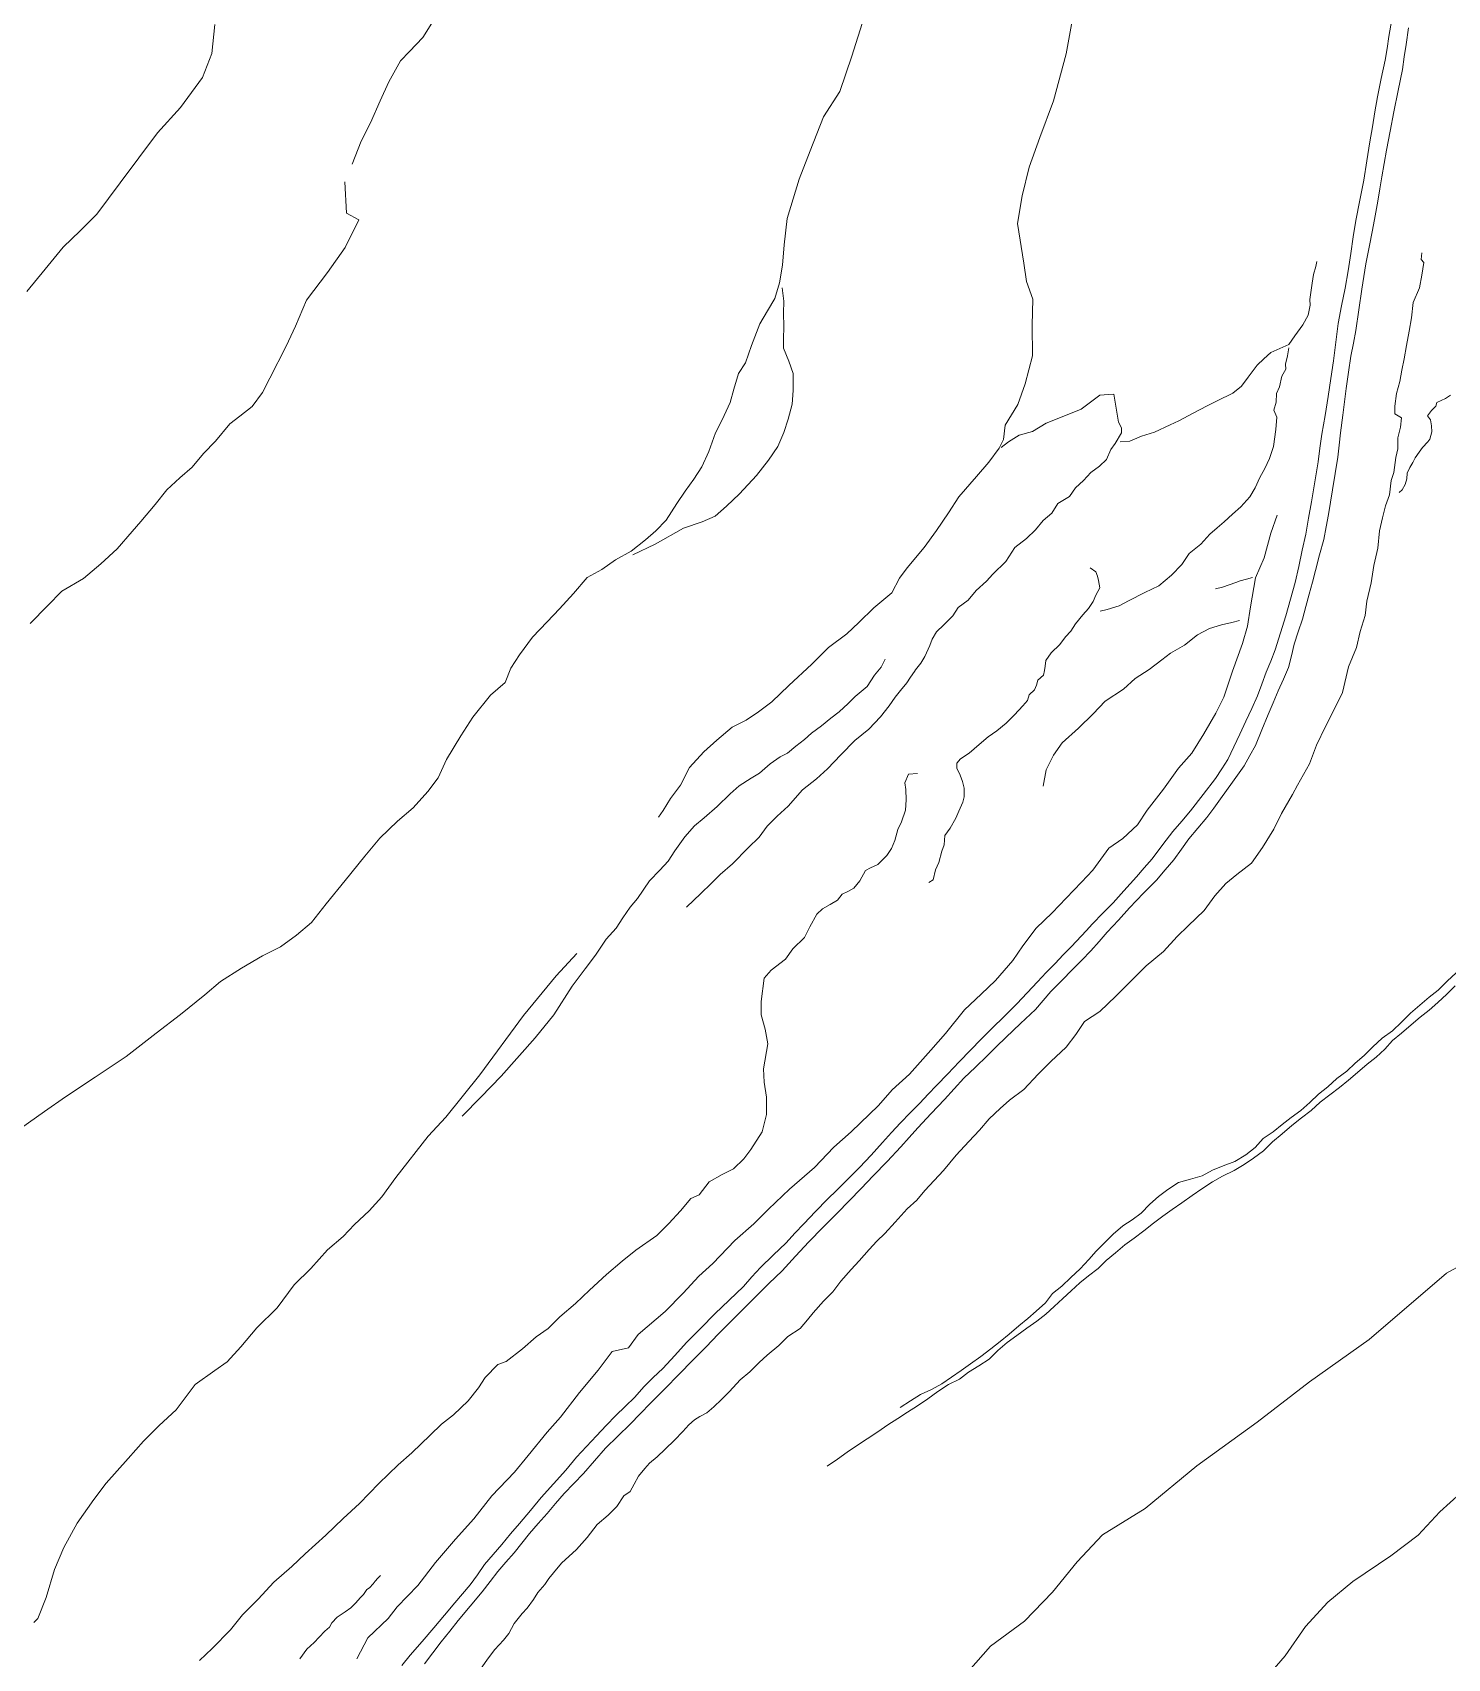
# Model space of a CAD drawing. Extents: x 683321 to 688873, y 7661944 to 7668387.
# Drawn here: x 685431.5 to 685683.2, y 7667443.6 to 7667732.7 of the extents above; entities that cross this region are included whole.
import ezdxf

# ---------------------------------------------------------------- set-up
doc = ezdxf.new("R2010")
doc.units = 0
doc.header["$MEASUREMENT"] = 0
doc.layers.add('01 CRESTA_Line', color=3, linetype='Continuous', lineweight=20)

msp = doc.modelspace()

# ---------------------------------------------------------------- linework, layer by layer
at = {"layer": '01 CRESTA_Line'}
for points in [[(685616.84, 7667736.77, 4299.97), (685615.4, 7667728.92, 4300.11), (685613.15, 7667720.57, 4299.65), (685610.69, 7667714.07, 4299.4), (685608.82, 7667708.76, 4298.98), (685607.55, 7667703.7, 4299.28), (685606.75, 7667698.74, 4298.42), (685607.87, 7667691.72, 4298.82), (685608.36, 7667688.46, 4299.02), (685609.44, 7667685.31, 4297.96), (685609.35, 7667680.69, 4297.65), (685609.43, 7667675.21, 4297.64), (685608.08, 7667670.25, 4297.37), (685606.8, 7667666.58, 4297.27), (685604.57, 7667662.89, 4298.15), (685604.24, 7667660.38, 4298.04), (685603.48, 7667658.8, 4297.5), (685601.61, 7667656.31, 4297.38), (685599.44, 7667653.75, 4297.26), (685596.33, 7667650.17, 4297.05), (685594.44, 7667647.29, 4296.65), (685592.35, 7667644.14, 4296.67), (685590.15, 7667641.17, 4296.98), (685587.14, 7667637.5, 4297.17), (685585.75, 7667635.71, 4296.53), (685584.39, 7667633.1, 4296.36), (685581.19, 7667630.42, 4296.7), (685578.52, 7667627.83, 4296.63), (685576.4, 7667625.79, 4296.48), (685573.12, 7667623.34, 4296.37), (685570.18, 7667620.37, 4296.22), (685566.07, 7667616.6, 4296.13), (685563.05, 7667613.71, 4296.09), (685560.68, 7667611.9, 4295.88), (685558.47, 7667610.41, 4295.88), (685555.95, 7667609.17, 4295.73), (685553.25, 7667606.89, 4295.93), (685550.95, 7667604.79, 4295.58), (685548.38, 7667602.01, 4295.23), (685546.76, 7667598.9, 4294.67), (685544.99, 7667596.51, 4294.33), (685543.73, 7667594.4, 4294.12), (685542.9, 7667593.18, 4293.99)], [(685579.47, 7667735.48, 4316), (685577.26, 7667728.53, 4316.33), (685575.15, 7667722.25, 4316.07), (685572.21, 7667717.74, 4316.1), (685569.86, 7667711.68, 4316.53), (685567.9, 7667706.65, 4316.77), (685565.78, 7667699.65, 4316.78), (685565.24, 7667694.98, 4316.98), (685564.92, 7667691.35, 4316.97), (685564.41, 7667688.23, 4317.05), (685563.58, 7667685.4, 4317.46), (685562.26, 7667683.21, 4317.48), (685560.9, 7667680.92, 4317.7), (685559.41, 7667677.08, 4317.78), (685558.38, 7667673.96, 4317.83), (685557.09, 7667672.1, 4317.88), (685556.28, 7667669.28, 4318), (685555.61, 7667666.93, 4317.82), (685554.21, 7667663.86, 4317.7), (685553.01, 7667661.52, 4317.58), (685551.8, 7667658.21, 4317.72), (685550.6, 7667655.47, 4317.72), (685549.16, 7667653.29, 4317.43), (685547.64, 7667651.19, 4317.39), (685546.13, 7667648.97, 4317.4), (685544.22, 7667646.02, 4317.17), (685542.39, 7667644.13, 4317.28), (685540.55, 7667642.48, 4317.28), (685537.99, 7667640.5, 4317.2), (685535.21, 7667638.93, 4316.74), (685532.78, 7667637.25, 4316.8), (685530.19, 7667635.79, 4316.62), (685527.73, 7667632.99, 4316.45), (685525.28, 7667630.21, 4316.29), (685523.09, 7667627.94, 4316.4), (685520.47, 7667625.17, 4316.52), (685518.14, 7667622.04, 4316.51), (685516.62, 7667619.67, 4316.52), (685515.58, 7667617.15, 4316.25), (685512.99, 7667614.91, 4316.39), (685509.87, 7667610.96, 4316.5), (685507.7, 7667607.64, 4316.48), (685505.14, 7667603.43, 4316.37), (685503.65, 7667600.18, 4316.18), (685501.82, 7667597.74, 4315.8), (685499.24, 7667594.83, 4315.45), (685496.45, 7667592.46, 4315.55), (685493.32, 7667589.45, 4315.62), (685490.66, 7667586.26, 4315.35), (685487.14, 7667581.95, 4315.34), (685483.78, 7667577.78, 4315.41), (685481.12, 7667574.45, 4315.16), (685478.47, 7667572.18, 4315.12), (685475.65, 7667570.1, 4315.35), (685472.4, 7667568.53, 4315.54), (685468.71, 7667566.36, 4315.58), (685464.97, 7667563.94, 4315.96), (685462.18, 7667561.6, 4316.07), (685457.85, 7667558.09, 4316.59), (685453.5, 7667554.76, 4316.79), (685448.17, 7667550.6, 4316.29), (685442.67, 7667546.94, 4316.99), (685437.39, 7667543.46, 4317.42), (685433.64, 7667540.82, 4317.49), (685427.93, 7667536.82, 4317.59)], [(685463.92, 7667734.17, 4372.66), (685463.39, 7667728.97, 4372.59), (685461.78, 7667724.75, 4372.65), (685457.83, 7667719.4, 4372.76), (685453.72, 7667714.9, 4372.94), (685450.4, 7667710.46, 4372.95), (685447.08, 7667706.01, 4372.97), (685442.98, 7667700.42, 4372.93), (685439.99, 7667697.49, 4373.05), (685436.99, 7667694.56, 4373.17), (685433.76, 7667690.62, 4373.16), (685430.52, 7667686.69, 4373.15)], [(685488.35, 7667709.33, 4352.18), (685489.98, 7667713.39, 4352.23), (685491.62, 7667716.66, 4352.24), (685493.37, 7667720.61, 4352.23), (685494.93, 7667723.94, 4352.25), (685496.95, 7667727.67, 4352.28), (685498.55, 7667729.36, 4352.89), (685500.97, 7667731.83, 4351.74), (685502.53, 7667734.42, 4351.83)], [(685673.33, 7667735.02, 4262.59), (685672.82, 7667732.01, 4262.52), (685672.49, 7667729.91, 4262.43), (685672.16, 7667727.81, 4262.33), (685671.46, 7667724.54, 4262.26), (685670.77, 7667721.27, 4262.19), (685670.32, 7667718.62, 4262.13), (685669.87, 7667715.96, 4262.07), (685669.42, 7667713.31, 4262.01), (685668.87, 7667709.89, 4261.87), (685668.32, 7667706.47, 4261.74), (685667.61, 7667702.89, 4261.78), (685666.9, 7667699.3, 4261.83), (685666.47, 7667696.37, 4261.89), (685666.05, 7667693.45, 4261.95), (685665.54, 7667690.36, 4261.85), (685665.04, 7667687.27, 4261.76), (685664.4, 7667684.14, 4261.76), (685663.76, 7667681, 4261.77), (685663.35, 7667677.67, 4261.74), (685662.93, 7667674.33, 4261.72), (685662.48, 7667671.17, 4261.62), (685662.03, 7667668.01, 4261.53), (685661.45, 7667664.64, 4261.53), (685660.87, 7667661.27, 4261.54), (685660.54, 7667658.82, 4261.49), (685660.22, 7667656.37, 4261.45), (685659.88, 7667654.24, 4261.37), (685659.54, 7667652.11, 4261.29), (685659.03, 7667649.25, 4261.26), (685658.53, 7667646.38, 4261.23), (685658.02, 7667643.52, 4261.2), (685657.4, 7667640.64, 4261.14), (685656.78, 7667637.77, 4261.07), (685656.15, 7667634.89, 4261), (685655.32, 7667631.95, 4260.94), (685654.48, 7667629.02, 4260.87), (685653.52, 7667625.98, 4260.79), (685652.56, 7667622.93, 4260.72), (685651.78, 7667620.94, 4260.62), (685651, 7667618.95, 4260.52), (685650.23, 7667616.84, 4260.56), (685649.46, 7667614.74, 4260.6), (685648.4, 7667612.5, 4260.57), (685647.35, 7667610.26, 4260.55), (685646.3, 7667607.96, 4260.51), (685645.24, 7667605.67, 4260.47), (685644.14, 7667603.47, 4260.35), (685643.06, 7667601.76, 4260.38), (685641.97, 7667600.06, 4260.4), (685639.77, 7667597.21, 4260.31), (685637.53, 7667594.29, 4260.3), (685635.96, 7667592.45, 4260.27), (685634.39, 7667590.61, 4260.24), (685632.6, 7667588.35, 4260.14), (685630.68, 7667585.8, 4260.13), (685629.28, 7667584.19, 4260.08), (685627.88, 7667582.58, 4260.03), (685625.63, 7667580.11, 4260.04), (685623.74, 7667577.97, 4259.89), (685621.91, 7667576.1, 4259.81), (685620.08, 7667574.23, 4259.74), (685618.94, 7667572.99, 4259.53), (685616.37, 7667570.19, 4259.36), (685614.89, 7667568.69, 4259.38), (685613.41, 7667567.19, 4259.4), (685611.86, 7667565.55, 4259.36), (685610.3, 7667563.91, 4259.32), (685608.46, 7667561.96, 4259.28), (685606.61, 7667560.01, 4259.24), (685604.4, 7667557.82, 4259.2), (685602.19, 7667555.63, 4259.16), (685600.29, 7667553.69, 4259.06), (685598.38, 7667551.74, 4258.97), (685596.36, 7667549.65, 4258.9), (685594.34, 7667547.56, 4258.84), (685592.31, 7667545.47, 4258.78), (685590.84, 7667543.91, 4258.67), (685589.36, 7667542.35, 4258.56), (685587.65, 7667540.58, 4258.58), (685585.94, 7667538.82, 4258.61), (685584.33, 7667537.08, 4258.52), (685582.73, 7667535.34, 4258.43), (685580.68, 7667533.1, 4258.35), (685578.62, 7667530.87, 4258.27), (685576.21, 7667528.44, 4258.19), (685574.57, 7667526.84, 4258.18), (685572.93, 7667525.25, 4258.16), (685570.82, 7667523.05, 4258.09), (685568.71, 7667520.85, 4258.02), (685567.14, 7667519.18, 4258.01), (685565.57, 7667517.51, 4257.99), (685563.29, 7667515.31, 4257.92), (685561.01, 7667513.11, 4257.85), (685559.49, 7667511.43, 4257.79), (685557.97, 7667509.74, 4257.73), (685555.44, 7667507.31, 4257.61), (685552.91, 7667504.87, 4257.49), (685550.38, 7667502.31, 4257.43), (685547.85, 7667499.75, 4257.38), (685545.75, 7667497.46, 4257.33), (685543.65, 7667495.16, 4257.28), (685541.94, 7667493.51, 4257.21), (685540.24, 7667491.86, 4257.14), (685538.64, 7667490.02, 4256.97), (685536.97, 7667488.4, 4257), (685535.31, 7667486.78, 4257.04), (685533.57, 7667484.97, 4257.01), (685531.83, 7667483.17, 4256.99), (685530.04, 7667481.28, 4256.94), (685528.26, 7667479.39, 4256.9), (685526.41, 7667477.06, 4256.83), (685524.22, 7667474.63, 4256.77), (685522.03, 7667472.19, 4256.71), (685520.08, 7667469.88, 4256.67), (685518.13, 7667467.56, 4256.63), (685516.57, 7667465.71, 4256.54), (685515, 7667463.86, 4256.44), (685513.47, 7667462.06, 4256.4), (685511.94, 7667460.25, 4256.37), (685510.65, 7667458.46, 4256.32), (685509.37, 7667456.67, 4256.27), (685508.02, 7667455.07, 4256.2), (685506.67, 7667453.48, 4256.13), (685504.79, 7667451.24, 4256.11), (685502.91, 7667449.01, 4256.09), (685500.81, 7667446.57, 4256.05), (685498.72, 7667444.13, 4256.02), (685497.24, 7667442.34, 4255.93)], [(685501.26, 7667442.59, 4255.93), (685502.75, 7667444.55, 4255.99), (685504.23, 7667446.51, 4256.05), (685505.75, 7667448.4, 4256.1), (685507.26, 7667450.29, 4256.15), (685509.39, 7667452.85, 4256.25), (685511.52, 7667455.41, 4256.35), (685512.9, 7667457.23, 4256.38), (685514.27, 7667459.04, 4256.41), (685515.74, 7667460.71, 4256.4), (685517.22, 7667462.38, 4256.39), (685518.56, 7667464.09, 4256.44), (685519.9, 7667465.81, 4256.48), (685521.48, 7667467.58, 4256.55), (685523.06, 7667469.36, 4256.63), (685524.57, 7667471.12, 4256.64), (685526.08, 7667472.88, 4256.66), (685527.8, 7667474.67, 4256.71), (685529.52, 7667476.47, 4256.76), (685531.48, 7667478.7, 4256.84), (685533.43, 7667480.94, 4256.93), (685535.64, 7667483.08, 4256.93), (685537.84, 7667485.23, 4256.93), (685539.64, 7667487.09, 4256.98), (685541.44, 7667488.96, 4257.02), (685543.98, 7667491.53, 4257.16), (685546.53, 7667494.11, 4257.29), (685548.93, 7667496.56, 4257.33), (685551.33, 7667499.01, 4257.38), (685553.5, 7667501.23, 4257.43), (685555.68, 7667503.44, 4257.47), (685557.94, 7667505.69, 4257.5), (685560.2, 7667507.94, 4257.52), (685562.53, 7667510.23, 4257.67), (685564.86, 7667512.53, 4257.82), (685567.23, 7667515.09, 4257.88), (685569.6, 7667517.66, 4257.95), (685572.12, 7667520.21, 4258.02), (685574.63, 7667522.77, 4258.09), (685576.78, 7667524.97, 4258.15), (685578.93, 7667527.17, 4258.22), (685581.08, 7667529.37, 4258.28), (685583.54, 7667531.96, 4258.37), (685586, 7667534.54, 4258.46), (685587.49, 7667536.23, 4258.51), (685588.98, 7667537.92, 4258.57), (685591.37, 7667540.46, 4258.6), (685593.76, 7667542.99, 4258.64), (685595.48, 7667544.86, 4258.59), (685597.21, 7667546.74, 4258.55), (685599.29, 7667548.75, 4258.68), (685601.36, 7667550.76, 4258.81), (685603.02, 7667552.38, 4258.88), (685604.68, 7667554.01, 4258.95), (685607.3, 7667556.5, 4259.03), (685609.92, 7667558.98, 4259.11), (685611.3, 7667560.57, 4259.14), (685612.68, 7667562.16, 4259.17), (685614.6, 7667564.12, 4259.26), (685616.52, 7667566.07, 4259.35), (685618.16, 7667567.75, 4259.38), (685619.8, 7667569.43, 4259.42), (685621.25, 7667571.07, 4259.51), (685622.7, 7667572.71, 4259.6), (685624.69, 7667574.89, 4259.71), (685626.68, 7667577.06, 4259.82), (685629.15, 7667579.67, 4259.87), (685631.44, 7667582.01, 4259.91), (685633, 7667583.8, 4259.96), (685634.56, 7667585.59, 4260.02), (685635.9, 7667587.47, 4260.08), (685637.24, 7667589.35, 4260.14), (685638.83, 7667591.23, 4260.18), (685640.41, 7667593.12, 4260.22), (685641.64, 7667594.8, 4260.21), (685642.87, 7667596.47, 4260.19), (685644.98, 7667599.4, 4260.35), (685647.08, 7667602.33, 4260.5), (685648.08, 7667604.14, 4260.49), (685649.07, 7667605.95, 4260.47), (685650.21, 7667608.69, 4260.48), (685651.35, 7667611.44, 4260.48), (685652.22, 7667613.53, 4260.52), (685653.09, 7667615.63, 4260.56), (685654.03, 7667617.73, 4260.61), (685654.97, 7667619.83, 4260.66), (685655.46, 7667621.88, 4260.74), (685655.94, 7667623.94, 4260.83), (685656.69, 7667626.17, 4260.89), (685657.43, 7667628.4, 4260.96), (685658.04, 7667630.63, 4260.92), (685658.64, 7667632.86, 4260.88), (685659.19, 7667634.97, 4260.94), (685659.74, 7667637.07, 4261.01), (685660.48, 7667639.83, 4261.11), (685661.22, 7667642.59, 4261.21), (685661.64, 7667644.81, 4261.22), (685662.07, 7667647.04, 4261.23), (685662.43, 7667649.21, 4261.25), (685662.79, 7667651.37, 4261.27), (685663.24, 7667654.29, 4261.34), (685663.7, 7667657.2, 4261.42), (685663.95, 7667659.36, 4261.49), (685664.2, 7667661.53, 4261.57), (685664.63, 7667664.7, 4261.59), (685664.92, 7667667.06, 4261.59), (685665.21, 7667669.41, 4261.6), (685665.63, 7667672.31, 4261.65), (685666.05, 7667675.2, 4261.7), (685666.49, 7667677.46, 4261.71), (685666.93, 7667679.72, 4261.72), (685667.47, 7667683.39, 4261.73), (685668.01, 7667687.06, 4261.74), (685668.35, 7667689.33, 4261.77), (685668.7, 7667691.59, 4261.8), (685669.28, 7667694.58, 4261.8), (685669.87, 7667697.57, 4261.81), (685670.34, 7667700.15, 4261.77), (685670.81, 7667702.74, 4261.73), (685671.18, 7667704.91, 4261.78), (685671.55, 7667707.07, 4261.83), (685671.98, 7667709.45, 4261.93), (685672.41, 7667711.82, 4262.02), (685673.05, 7667715.21, 4262.09), (685673.7, 7667718.6, 4262.17), (685674.45, 7667722.39, 4262.28), (685675.2, 7667726.18, 4262.4), (685675.54, 7667728.38, 4262.44), (685675.88, 7667730.58, 4262.49), (685676.3, 7667733.55, 4262.55)], [(685431.09, 7667627.64, 4350.09), (685434.17, 7667630.79, 4350.26), (685436.75, 7667633.4, 4350.36), (685440.58, 7667635.61, 4350.52), (685443.67, 7667638.26, 4350.62), (685446.59, 7667640.88, 4350.89), (685449.27, 7667643.96, 4351.22), (685450.77, 7667645.78, 4351.48), (685453.35, 7667648.77, 4351.45), (685455.42, 7667651.4, 4351.55), (685457.73, 7667653.55, 4351.7), (685459.9, 7667655.42, 4351.55), (685461.93, 7667657.86, 4351.86), (685464.04, 7667660.03, 4351.93), (685466.63, 7667663.16, 4351.81), (685468.37, 7667664.5, 4351.93), (685470.61, 7667666.2, 4352.12), (685472.41, 7667668.69, 4352.39), (685473.75, 7667671.23, 4352.82), (685476.65, 7667676.94, 4352.32), (685478.3, 7667680.52, 4352.7), (685480.26, 7667685.11, 4352.86), (685484, 7667690.08, 4352.25), (685487.13, 7667694.47, 4351.75), (685489.59, 7667699.42, 4351.73), (685487.38, 7667700.6, 4352.3), (685487.07, 7667706.16, 4352.23)], [(685511.3, 7667441.87, 4257.13), (685512.63, 7667443.67, 4257.31), (685513.74, 7667445.14, 4257.07), (685515.3, 7667446.8, 4257), (685516.27, 7667448, 4257.18), (685517.21, 7667449.79, 4257.22), (685518.65, 7667451.58, 4257.2), (685519.52, 7667452.54, 4257.05), (685520.61, 7667454.06, 4257.03), (685521.43, 7667455.32, 4257.16), (685522.67, 7667456.73, 4257.23), (685523.34, 7667457.76, 4257.29), (685524.22, 7667458.79, 4257.28), (685525.59, 7667460.5, 4257.45), (685528.29, 7667462.92, 4257.14), (685530.19, 7667465.05, 4257.04), (685531.94, 7667467.37, 4257.38), (685533.94, 7667469.03, 4257.16), (685535.45, 7667470.59, 4256.99), (685536.73, 7667472.46, 4256.96), (685537.83, 7667473.23, 4257.14), (685538.54, 7667474.56, 4257.23), (685539.33, 7667475.96, 4257.39), (685540.47, 7667477.34, 4257.58), (685541.28, 7667478.27, 4257.72), (685542.64, 7667479.45, 4257.91), (685544.06, 7667480.8, 4257.9), (685545.74, 7667482.36, 4257.81), (685547.2, 7667483.91, 4258.04), (685548.25, 7667485.13, 4258.19), (685549.3, 7667486, 4258.3), (685550.21, 7667486.61, 4258.07), (685551.48, 7667487.25, 4257.8), (685552.72, 7667488.29, 4257.93), (685554.06, 7667489.64, 4258), (685555.51, 7667491.04, 4258.15), (685557.4, 7667493.12, 4258.33), (685559.1, 7667494.55, 4258.49), (685560.78, 7667496.19, 4258.67), (685562.19, 7667497.48, 4258.55), (685564.31, 7667499.25, 4258.83), (685565.87, 7667500.83, 4258.82), (685568.08, 7667502.25, 4258.55), (685569.38, 7667503.78, 4258.67), (685570.38, 7667505.01, 4258.79), (685572.2, 7667507.11, 4258.96), (685573.89, 7667508.79, 4259.08), (685575.33, 7667510.68, 4259.32), (685577.12, 7667512.73, 4259.37), (685578.56, 7667514.26, 4259.44), (685580.35, 7667516.31, 4259.61), (685581.74, 7667517.76, 4259.75), (685583.14, 7667519.17, 4259.93), (685584.99, 7667521.18, 4260.04), (685587.12, 7667523.53, 4260.09), (685588.81, 7667525.06, 4260.28), (685590.27, 7667526.79, 4260.39), (685593.58, 7667530.36, 4260.53), (685595.82, 7667533.06, 4260.33), (685598.11, 7667535.49, 4260.52), (685600, 7667537.53, 4260.65), (685601.71, 7667539.54, 4261.05), (685603.67, 7667541.36, 4261.09), (685605.31, 7667542.86, 4261.2), (685607.86, 7667544.78, 4261.5), (685610.41, 7667547.49, 4261.3), (685612.66, 7667549.71, 4261.5), (685615.41, 7667552.28, 4261.11), (685617.09, 7667554.53, 4261.28), (685618.68, 7667556.85, 4261.41), (685621.4, 7667558.62, 4261.35), (685624.23, 7667561.34, 4261.24), (685627.01, 7667564.15, 4261.19), (685629.6, 7667566.75, 4261.28), (685632.71, 7667569.32, 4261.33), (685635.15, 7667571.95, 4261.54), (685637.11, 7667573.85, 4261.95), (685639.94, 7667576.59, 4261.88), (685641.82, 7667579.22, 4262.11), (685643.8, 7667581.37, 4262.21), (685645.75, 7667582.98, 4262.22), (685648.34, 7667584.99, 4262.02), (685650.34, 7667587.82, 4262.31), (685652.36, 7667591.06, 4262.14), (685653.68, 7667593.85, 4262.46), (685655.66, 7667597.21, 4261.85), (685656.56, 7667598.88, 4262.15), (685658.68, 7667602.65, 4261.73), (685659.93, 7667605.97, 4261.73), (685661.51, 7667609.33, 4261.77), (685662.78, 7667611.74, 4261.85), (685664.57, 7667615.37, 4261.74), (685665.63, 7667619.94, 4262.3), (685667.05, 7667623.34, 4261.81), (685667.72, 7667626.22, 4262.11), (685668.58, 7667629.04, 4262.08), (685668.89, 7667631.57, 4261.92), (685669.66, 7667634.86, 4262.01), (685670.14, 7667637.94, 4261.99), (685670.81, 7667641.03, 4261.95), (685671.14, 7667644.1, 4262.34), (685671.69, 7667646.42, 4262.12), (685672.22, 7667648.56, 4262.22), (685672.91, 7667650.51, 4261.98), (685673.24, 7667653.04, 4261.85), (685673.69, 7667654.48, 4261.76), (685674.02, 7667657.14, 4261.52), (685674.39, 7667658.69, 4261.49), (685674.42, 7667660.65, 4261.45), (685674.86, 7667662.56, 4261.37), (685675.06, 7667664.2, 4261.8), (685673.88, 7667664.92, 4262.12), (685673.85, 7667666.27, 4262.22), (685674.18, 7667668.53, 4262.06), (685674.75, 7667670.66, 4261.99), (685675.12, 7667672.68, 4262.17), (685675.51, 7667674.72, 4262.11), (685675.93, 7667677.07, 4261.93), (685676.41, 7667679.62, 4261.95), (685676.81, 7667681.96, 4261.92), (685677.11, 7667684.74, 4262.08), (685678.24, 7667687.35, 4261.97), (685678.67, 7667689.59, 4262.08), (685679.04, 7667691.82, 4262.05), (685678.54, 7667692.36, 4262.19), (685678.65, 7667693.53, 4262.05)], [(685625.02, 7667659.96, 4285.98), (685626.7, 7667660.05, 4284.63), (685628.79, 7667660.94, 4282.96), (685631.13, 7667661.63, 4281.64), (685633.92, 7667662.98, 4279.39), (685635.41, 7667663.67, 4278.67), (685638, 7667665.06, 4276.63), (685640.49, 7667666.32, 4274.72), (685642.28, 7667667.23, 4273.73), (685645.02, 7667668.59, 4271.84), (685646.57, 7667669.85, 4270.84), (685647.78, 7667671.42, 4269.9), (685649.38, 7667673.55, 4268.87), (685650.58, 7667674.71, 4268.25), (685651.78, 7667675.82, 4267.5), (685653.43, 7667676.56, 4266.9), (685655.02, 7667677.27, 4266.24), (685656.06, 7667678.76, 4264.88), (685657.51, 7667680.77, 4263.56), (685658.44, 7667682.47, 4262.7), (685658.78, 7667684.25, 4263.16), (685658.72, 7667685.25, 4263.71), (685658.9, 7667686.51, 4264.14), (685659.13, 7667688.18, 4263.8), (685659.37, 7667689.68, 4263.17), (685659.83, 7667691.12, 4262.27), (685660, 7667691.99, 4262.03)], [(685538.3, 7667639.85, 4316.95), (685542.29, 7667641.75, 4316.94), (685547.31, 7667644.6, 4316.61), (685550.67, 7667645.7, 4316.19), (685552.96, 7667646.73, 4315.84), (685555, 7667648.51, 4315.93), (685557.29, 7667650.69, 4316.04), (685560.33, 7667653.92, 4316.12), (685562.47, 7667656.7, 4315.9), (685564.1, 7667659.08, 4315.69), (685565.19, 7667661.6, 4315.94), (685565.97, 7667663.98, 4315.65), (685566.63, 7667666.63, 4315.97), (685566.86, 7667669.04, 4315.95), (685566.86, 7667672.1, 4316.26), (685566.05, 7667674.31, 4316.34), (685565.14, 7667676.59, 4316.73), (685565.14, 7667678.18, 4316.65), (685565.17, 7667680.43, 4316.7), (685565.13, 7667682.83, 4316.67), (685565.17, 7667684.98, 4316.92), (685564.85, 7667687.31, 4317.07)], [(685621.46, 7667629.81, 4275.49), (685622.69, 7667630.13, 4275.09), (685624.8, 7667630.79, 4274.23), (685626.51, 7667631.64, 4273.87), (685629.41, 7667633.12, 4273.17), (685631.86, 7667634.33, 4272.5), (685634.14, 7667636.25, 4271.83), (685635.96, 7667638.1, 4271.39), (685637.25, 7667640.08, 4271.11), (685639.36, 7667641.76, 4270.52), (685640.93, 7667643.5, 4270.1), (685642.24, 7667644.65, 4269.81), (685643.52, 7667645.69, 4269.52), (685644.96, 7667647.09, 4269.24), (685646.47, 7667648.38, 4268.94), (685648.07, 7667650.13, 4268.69), (685649.04, 7667651.74, 4268.19), (685649.85, 7667653.62, 4267.78), (685650.72, 7667655.19, 4267.58), (685651.56, 7667656.98, 4267.34), (685652.29, 7667659.13, 4267.09), (685652.7, 7667662.1, 4267.03), (685652.85, 7667664.31, 4267.08), (685652.36, 7667665.58, 4267.81), (685652.78, 7667666.97, 4267.62), (685652.83, 7667668.54, 4267.2), (685653.32, 7667669.74, 4266.64), (685653.78, 7667671.64, 4266.22), (685654.49, 7667672.87, 4266.04), (685654.44, 7667673.75, 4266.18), (685654.74, 7667675.25, 4265.99), (685655, 7667676.67, 4266.19)], [(685603.83, 7667658.92, 4297.51), (685605.15, 7667659.92, 4297.21), (685607.03, 7667661.14, 4296.11), (685609.38, 7667661.77, 4294.55), (685611.86, 7667663.23, 4293.39), (685614.71, 7667664.41, 4291.54), (685618.04, 7667665.76, 4289.19), (685621.41, 7667668.23, 4288.03), (685622.92, 7667668.36, 4287.46), (685623.88, 7667668.4, 4287.3), (685624.39, 7667665.21, 4287.42), (685624.72, 7667663.44, 4286.65), (685625.26, 7667662.4, 4286.24), (685625.23, 7667661.51, 4286.21), (685624.11, 7667659.64, 4286.44), (685623.37, 7667658.6, 4286.37), (685622.59, 7667656.82, 4286.05), (685621.33, 7667655.6, 4286.02), (685619.78, 7667654.46, 4286.3), (685618.47, 7667653.03, 4286.1), (685617.03, 7667651.73, 4286.17), (685615.97, 7667650.22, 4286.18), (685613.91, 7667648.95, 4286.37), (685612.84, 7667647.26, 4286.44), (685611.28, 7667645.94, 4286.49), (685609.93, 7667644.28, 4286.66), (685608.33, 7667642.76, 4286.5), (685606.27, 7667641.16, 4286.5), (685604.68, 7667638.65, 4286.33), (685602.34, 7667636.38, 4286.31), (685601.22, 7667635.14, 4286.34), (685599.39, 7667633.49, 4286.34), (685597.99, 7667631.78, 4286.26), (685596.19, 7667630.49, 4286.31), (685595.22, 7667628.98, 4286.21), (685593.61, 7667627.37, 4286.16), (685592.32, 7667626.14, 4286.07), (685591.58, 7667624.84, 4286.05), (685591.15, 7667623.7, 4286), (685590.24, 7667621.73, 4286.1), (685589.57, 7667620.56, 4286.24), (685588.6, 7667619.4, 4286.26), (685588.4, 7667619.09, 4286.17), (685587.68, 7667618.07, 4286.16), (685587.05, 7667617.06, 4286.15), (685585.94, 7667615.71, 4286.16), (685584.95, 7667614.51, 4286.16), (685583.93, 7667612.96, 4285.92), (685582.38, 7667611.02, 4286.05), (685580.31, 7667608.81, 4286.02), (685577.79, 7667606.8, 4285.94), (685575.31, 7667604.27, 4285.87), (685572.93, 7667601.8, 4286.14), (685570.99, 7667600.01, 4286.22), (685568.49, 7667598.06, 4285.85), (685565.92, 7667595.17, 4286), (685563.96, 7667593.34, 4286), (685562.2, 7667591.58, 4285.81), (685560.81, 7667589.64, 4285.74), (685558.81, 7667587.72, 4285.8), (685556.03, 7667584.86, 4285.91), (685553.84, 7667583.01, 4285.83), (685552.26, 7667581.4, 4285.63), (685550.43, 7667579.6, 4285.73), (685547.83, 7667577.16, 4285.82)], [(685674.65, 7667650.95, 4261.26), (685675.14, 7667651.37, 4261.16), (685675.72, 7667652.32, 4260.85), (685676.01, 7667653.36, 4260.96), (685676.07, 7667654.38, 4261.13), (685676.51, 7667655.39, 4261.13), (685677.08, 7667656.26, 4260.96), (685677.47, 7667657.09, 4260.91), (685678.2, 7667658.12, 4260.62), (685678.78, 7667658.93, 4260.52), (685679.72, 7667659.94, 4260.08), (685680.09, 7667660.42, 4260.06), (685680.44, 7667661.7, 4260.41), (685680.38, 7667662.81, 4260.75), (685680.2, 7667663.83, 4260.88), (685679.7, 7667664.58, 4261.22), (685680.38, 7667665.48, 4260.82), (685681.16, 7667666.28, 4260.69), (685681.35, 7667666.95, 4261.15), (685682.88, 7667667.64, 4260.79), (685683.78, 7667668.22, 4260.78)], [(685489.21, 7667443.48, 4259.8), (685491.17, 7667447.22, 4260.34), (685494.81, 7667450.67, 4260.84), (685496.4, 7667452.77, 4261.31), (685500.09, 7667456.53, 4262.01), (685503.19, 7667460.63, 4261.97), (685506.75, 7667464.79, 4262), (685510.04, 7667468.42, 4262.03), (685513.23, 7667472.51, 4261.93), (685517.25, 7667476.72, 4261.86), (685519.69, 7667479.68, 4261.99), (685523.08, 7667483.84, 4261.9), (685525.43, 7667486.5, 4262.11), (685528.84, 7667490.88, 4262.25), (685532.16, 7667494.85, 4261.91), (685534.61, 7667498.16, 4262.35), (685537.55, 7667498.79, 4260.95), (685539.25, 7667501.17, 4261.61), (685544.07, 7667505.25, 4261.4), (685547.24, 7667508.52, 4261.4), (685550.06, 7667511.54, 4261.96), (685552.55, 7667513.83, 4262.4), (685556.46, 7667517.87, 4262.56), (685559.82, 7667520.86, 4262.24), (685562.42, 7667523.46, 4262.49), (685566.17, 7667527, 4262.26), (685570.61, 7667530.89, 4262.16), (685574.08, 7667534.49, 4262.05), (685577.14, 7667537.21, 4262.34), (685582.04, 7667541.89, 4261.98), (685584.46, 7667544.68, 4262.08), (685587.53, 7667547.48, 4262.11), (685591.35, 7667551.76, 4261.99), (685593.91, 7667554.71, 4262.3), (685597.33, 7667558.94, 4262.78), (685600.3, 7667561.68, 4262.89), (685602.8, 7667564.12, 4262.94), (685605.91, 7667567.72, 4263.32), (685607.66, 7667570.3, 4264.03), (685610.03, 7667573.43, 4264.63), (685612.88, 7667576.2, 4264.79), (685615.42, 7667578.79, 4264.95), (685618.14, 7667581.63, 4264.85), (685620.11, 7667583.76, 4265.28), (685622.99, 7667587.66, 4264.77), (685625.45, 7667589.42, 4264.74), (685628.08, 7667591.83, 4264.96), (685629.8, 7667594.45, 4265.07), (685632.74, 7667598.16, 4264.79), (685635.4, 7667601.91, 4264.4), (685637.76, 7667604.57, 4264.25), (685639.87, 7667608, 4264.08), (685642.03, 7667611.69, 4263.88), (685643.47, 7667614.54, 4264.02), (685644.96, 7667619.16, 4263.63), (685646.75, 7667624.06, 4263.19), (685647.64, 7667627.17, 4262.99), (685648.18, 7667630.62, 4262.63), (685649.09, 7667635.76, 4262.74), (685650.63, 7667639.3, 4262.54), (685651.8, 7667643.7, 4262.62), (685652.93, 7667646.89, 4262.83)], [(685590.99, 7667581.56, 4272.06), (685591.71, 7667582.07, 4271.96), (685592.18, 7667583.82, 4272.42), (685592.74, 7667585.12, 4272.74), (685593.28, 7667587.15, 4273.61), (685593.69, 7667588.27, 4273.74), (685593.82, 7667589.91, 4274.12), (685594.77, 7667591.2, 4274.36), (685595.76, 7667592.98, 4274.8), (685596.33, 7667594.26, 4275), (685597.03, 7667595.86, 4275.22), (685597.23, 7667596.82, 4275.46), (685597.27, 7667598.36, 4275.73), (685596.97, 7667599.5, 4276.3), (685596.55, 7667600.64, 4276.79), (685595.95, 7667601.92, 4277.31), (685595.96, 7667602.79, 4277.51), (685596.6, 7667603.58, 4277.39), (685598.12, 7667604.58, 4277.38), (685599.92, 7667606.1, 4277.43), (685601.51, 7667607.48, 4277.43), (685603.05, 7667608.54, 4277.47), (685604.71, 7667609.92, 4277.42), (685606.19, 7667611.41, 4277.15), (685607.71, 7667612.96, 4276.97), (685608.54, 7667613.96, 4276.95), (685608.81, 7667614.96, 4277.13), (685609.78, 7667615.83, 4276.95), (685610.14, 7667616.69, 4277.09), (685610.37, 7667617.53, 4277.2), (685611.34, 7667618.41, 4276.87), (685611.55, 7667619.26, 4277.1), (685611.64, 7667620.05, 4277.35), (685611.77, 7667621.03, 4277.51), (685612.74, 7667622.39, 4277.17), (685614.26, 7667623.89, 4276.81), (685615.26, 7667625.24, 4276.75), (685616.23, 7667626.29, 4276.79), (685617.07, 7667627.56, 4276.74), (685618.37, 7667629.14, 4276.54), (685619.35, 7667630.31, 4276.55), (685620.2, 7667631.53, 4276.4), (685620.7, 7667632.66, 4276.37), (685621.37, 7667633.95, 4276.34), (685621.16, 7667635.26, 4276.48), (685620.96, 7667636.07, 4276.62), (685620.65, 7667636.81, 4276.84), (685619.64, 7667637.54, 4276.77)], [(685641.97, 7667633.8, 4264.67), (685643.19, 7667634.11, 4264.37), (685644.4, 7667634.52, 4263.95), (685645.6, 7667634.93, 4263.66), (685646.33, 7667635.19, 4263.43), (685647.48, 7667635.51, 4263.18), (685648.53, 7667635.79, 4263)], [(685611.32, 7667598.69, 4272.5), (685611.82, 7667601.62, 4273), (685613.16, 7667604.23, 4273.14), (685614.67, 7667606.39, 4273.35), (685617.58, 7667609.03, 4272.89), (685620.17, 7667611.59, 4272.22), (685622.31, 7667613.82, 4271.54), (685625.59, 7667615.94, 4270.32), (685627.67, 7667617.83, 4269.54), (685630.15, 7667619.47, 4268.7), (685632.43, 7667621.18, 4267.86), (685633.93, 7667622.38, 4267.44), (685636.42, 7667623.8, 4266.54), (685638.78, 7667625.61, 4265.84), (685640.87, 7667626.73, 4265.15), (685643.05, 7667627.4, 4264.45), (685644.88, 7667627.81, 4264.15), (685646.24, 7667628.15, 4263.51)], [(685583.19, 7667621.26, 4286.55), (685582.47, 7667619.89, 4286.6), (685581.28, 7667618.45, 4286.7), (685579.98, 7667616.44, 4287.27), (685578.94, 7667615.55, 4287.42), (685577.88, 7667614.66, 4287.49), (685576.59, 7667613.4, 4287.66), (685574.99, 7667611.92, 4287.89), (685573.53, 7667610.8, 4288.18), (685571.89, 7667609.4, 4288.47), (685570.11, 7667608.12, 4288.82), (685568.85, 7667606.97, 4289.07), (685567.28, 7667605.83, 4289.22), (685565.84, 7667604.55, 4289.68), (685564.49, 7667603.94, 4290.01), (685562.72, 7667602.69, 4290.49), (685560.87, 7667601.04, 4291), (685559.35, 7667600.11, 4291.63), (685557.23, 7667598.74, 4292.41), (685555.62, 7667597.36, 4292.56), (685553.29, 7667595.06, 4293), (685551.02, 7667593.06, 4293.29), (685549.29, 7667591.65, 4293.52), (685547.55, 7667589.71, 4293.4), (685545.79, 7667587.18, 4293.43), (685544.58, 7667585.37, 4293.25), (685543.12, 7667583.78, 4293.33), (685541.27, 7667581.84, 4293.21), (685539.11, 7667578.74, 4292.73), (685537.86, 7667577.15, 4292.57), (685536.51, 7667575.28, 4292.39), (685535.36, 7667573.44, 4292.27), (685533.55, 7667571.5, 4292.06), (685531.68, 7667568.65, 4291.95), (685529.85, 7667566.22, 4291.7), (685527.5, 7667563.13, 4291.27), (685524.24, 7667558.01, 4290.5), (685520.96, 7667553.96, 4289.98), (685514.87, 7667547.14, 4288.76), (685511.28, 7667543.37, 4288.13), (685507.94, 7667540.02, 4287.84)], [(685461.22, 7667443.19, 4268.11), (685463.47, 7667445.32, 4268.22), (685466.75, 7667448.63, 4267.73), (685468.88, 7667451.33, 4267.97), (685471.65, 7667454.1, 4268.29), (685474.47, 7667457.11, 4268.37), (685477.64, 7667459.91, 4268.57), (685480, 7667462.2, 4268.74), (685483.68, 7667465.48, 4269.09), (685486.8, 7667468.46, 4269.49), (685489.71, 7667471.11, 4269.74), (685493.11, 7667474.71, 4270.19), (685496.55, 7667478, 4270.49), (685499, 7667480.16, 4270.59), (685502.28, 7667483.29, 4270.99), (685504.25, 7667485.21, 4271.14), (685506.4, 7667486.88, 4271.24), (685508.99, 7667489.38, 4271.43), (685510.85, 7667491.69, 4271.83), (685512.06, 7667493.56, 4272), (685514.32, 7667495.85, 4271.93), (685515.76, 7667496.35, 4272.05), (685518.66, 7667498.65, 4271.52), (685521.11, 7667500.75, 4271.39), (685523.22, 7667502.22, 4271.3), (685525.35, 7667504.32, 4271.26), (685528.09, 7667506.71, 4270.91), (685530.62, 7667509.05, 4270.99), (685533.65, 7667511.83, 4270.85), (685536.39, 7667514.25, 4271.03), (685538.86, 7667516.16, 4270.62), (685542.56, 7667518.79, 4270.89), (685544.69, 7667520.95, 4270.95), (685546.79, 7667523.19, 4271.28), (685548.65, 7667525.35, 4271.35), (685550.1, 7667526.04, 4271.69), (685551.88, 7667528.34, 4271.38), (685554.18, 7667529.62, 4270.94), (685556.24, 7667530.63, 4269.79), (685558.08, 7667532.4, 4269.37), (685559.29, 7667534.07, 4270.35), (685561.34, 7667537.22, 4272.18), (685562.11, 7667540.3, 4273.12), (685562.1, 7667543.38, 4274.29), (685561.67, 7667546.06, 4275.75), (685561.55, 7667548.42, 4277.15), (685562.33, 7667552.86, 4277.9), (685561.83, 7667555.47, 4279.19), (685561.12, 7667558.05, 4280.65), (685561.16, 7667560.4, 4282.42), (685561.65, 7667564.53, 4283.36), (685562.93, 7667565.98, 4283.88), (685565.44, 7667567.92, 4283.28), (685566.8, 7667569.79, 4283.48), (685568.87, 7667571.78, 4283.05), (685569.82, 7667573.71, 4283.47), (685571.07, 7667575.94, 4283.33), (685572.05, 7667576.91, 4283.31), (685573.44, 7667577.66, 4282.81), (685574.74, 7667578.4, 4282.76), (685575.53, 7667579.48, 4283.2), (685576.53, 7667579.95, 4283.17), (685577.63, 7667580.54, 4282.96), (685578.69, 7667581.88, 4282.71), (685579.71, 7667583.73, 4282.97), (685580.58, 7667584.15, 4282.92), (685581.9, 7667584.76, 4282.08), (685583.51, 7667586.39, 4280.89), (685584.31, 7667587.62, 4280.26), (685584.92, 7667589.05, 4279.66), (685585.46, 7667590.99, 4278.97), (685586.09, 7667592.35, 4278.79), (685586.79, 7667594.43, 4278.6), (685586.96, 7667596.27, 4278.39), (685586.85, 7667598.12, 4278.22), (685586.67, 7667599.27, 4278.33), (685587.36, 7667600.83, 4277.59), (685588.93, 7667600.97, 4277.16)], [(685595.41, 7667438.34, 4244.7), (685601.93, 7667445.76, 4244.53), (685607.96, 7667450.2, 4243.97), (685612.96, 7667455.34, 4243.51), (685617.35, 7667460.77, 4243.34), (685621.84, 7667465.58, 4242.67), (685629.42, 7667470.25, 4242.2), (685638.67, 7667477.8, 4241.82), (685649.4, 7667485.6, 4241.09), (685658.66, 7667492.77, 4240.86), (685669.29, 7667500.27, 4239.87), (685683.05, 7667512.07, 4238.83), (685697.83, 7667520.13, 4238.06), (685708.35, 7667527.55, 4237.74), (685725.52, 7667536.58, 4237.26), (685743.44, 7667543.79, 4236.17), (685752.89, 7667551.86, 4235.94), (685763.35, 7667562.83, 4235.31), (685770.24, 7667570.72, 4235.1), (685779.86, 7667581.12, 4234.02), (685787.7, 7667589.58, 4232.48), (685792.74, 7667598.6, 4230.39)], [(685431.74, 7667449.96, 4279.64), (685432.44, 7667450.67, 4279.64), (685433.92, 7667454.41, 4280.34), (685435.42, 7667459.41, 4281.5), (685437.06, 7667463.32, 4282.89), (685439.48, 7667467.63, 4283), (685442.4, 7667471.85, 4283.34), (685444.6, 7667474.73, 4283.67), (685448.55, 7667479.14, 4284.17), (685451.26, 7667482.23, 4285.04), (685454.03, 7667485.01, 4285.61), (685457.04, 7667487.81, 4286.34), (685460.46, 7667492.28, 4286.54), (685463.92, 7667494.79, 4286.71), (685466.17, 7667496.33, 4286.78), (685468.6, 7667498.99, 4287.3), (685471.42, 7667502.38, 4287.49), (685475.03, 7667505.95, 4287.87), (685478.05, 7667510.03, 4288.28), (685481.01, 7667512.94, 4288.5), (685484.02, 7667516.23, 4288.79), (685486.76, 7667518.63, 4289.08), (685488.82, 7667520.76, 4289.27), (685491.41, 7667523.15, 4289.21), (685493.68, 7667525.66, 4289.37), (685496.13, 7667529.12, 4289.61), (685501.88, 7667536.43, 4289.84), (685505.04, 7667539.86, 4290.82), (685511.11, 7667547.37, 4291.74), (685518.86, 7667557.89, 4292.7), (685524.66, 7667564.96, 4293.09), (685528.35, 7667568.92, 4293.31)], [(685572.9, 7667477.76, 4243.43), (685574.71, 7667479.02, 4243.35), (685576.43, 7667480.27, 4243.21), (685578.12, 7667481.39, 4243.13), (685579.99, 7667482.64, 4243.02), (685581.9, 7667483.89, 4242.91), (685583.7, 7667485.12, 4242.81), (685585.46, 7667486.27, 4242.73), (685587.18, 7667487.39, 4242.73), (685588.96, 7667488.48, 4242.57), (685590.8, 7667489.74, 4242.56), (685592.58, 7667491.07, 4242.5), (685594.49, 7667492.27, 4242.44), (685596.43, 7667493.25, 4242.34), (685598.04, 7667494.51, 4242.33), (685599.87, 7667495.63, 4242.34), (685601.71, 7667496.81, 4242.27), (685603.22, 7667498.33, 4242.27), (685604.92, 7667499.74, 4242.08), (685606.59, 7667500.98, 4242.05), (685608.4, 7667502.3, 4241.96), (685610.18, 7667503.57, 4241.88), (685611.78, 7667504.78, 4241.81), (685613.29, 7667506.14, 4241.62), (685614.78, 7667507.57, 4241.62), (685616.29, 7667508.93, 4241.46), (685617.8, 7667510.35, 4241.35), (685619.38, 7667511.61, 4241.29), (685621.11, 7667512.92, 4241.17), (685622.53, 7667514.37, 4241.2), (685624.19, 7667515.72, 4241.02), (685625.84, 7667517.12, 4240.91), (685627.51, 7667518.3, 4240.87), (685629.24, 7667519.6, 4240.79), (685630.96, 7667520.97, 4240.67), (685632.57, 7667522.23, 4240.6), (685634.24, 7667523.4, 4240.53), (685635.98, 7667524.59, 4240.44), (685637.83, 7667525.92, 4240.26), (685639.54, 7667527.1, 4240.15), (685641.41, 7667528.34, 4239.92), (685643.23, 7667529.36, 4239.87), (685645.28, 7667530.33, 4239.69), (685647.09, 7667531.41, 4239.54), (685648.75, 7667532.54, 4239.32), (685650.51, 7667533.84, 4239.21), (685652.13, 7667535.43, 4239.13), (685653.8, 7667536.88, 4238.96), (685655.53, 7667538.33, 4238.74), (685657.24, 7667539.7, 4238.59), (685658.97, 7667541, 4238.48), (685660.6, 7667542.5, 4238.27), (685662.33, 7667543.82, 4238.17), (685664.02, 7667545.1, 4238.07), (685665.62, 7667546.41, 4237.98), (685667.21, 7667547.76, 4237.86), (685668.94, 7667549.25, 4237.73), (685670.52, 7667550.51, 4237.64), (685672.06, 7667551.93, 4237.48), (685673.44, 7667553.44, 4237.33), (685675.04, 7667554.79, 4237.28), (685676.76, 7667556.25, 4237.21), (685678.35, 7667557.59, 4237.03), (685679.96, 7667558.86, 4236.99), (685681.51, 7667560.22, 4236.95), (685683.1, 7667561.71, 4236.73), (685684.58, 7667563.16, 4236.62)], [(685684.75, 7667565.48, 4236.45), (685683.19, 7667564, 4236.55), (685681.6, 7667562.44, 4236.72), (685679.97, 7667561.18, 4236.84), (685678.31, 7667559.76, 4236.99), (685676.66, 7667558.32, 4237.03), (685675.04, 7667556.73, 4237.19), (685673.42, 7667555.2, 4237.23), (685671.62, 7667553.86, 4237.27), (685669.96, 7667552.37, 4237.48), (685668.43, 7667550.8, 4237.58), (685666.81, 7667549.41, 4237.75), (685665.32, 7667548.03, 4237.87), (685663.54, 7667546.68, 4237.95), (685661.96, 7667545.2, 4238.01), (685660.27, 7667543.92, 4238.19), (685658.74, 7667542.46, 4238.26), (685657.14, 7667541.04, 4238.42), (685655.4, 7667539.78, 4238.59), (685653.85, 7667538.52, 4238.74), (685652.23, 7667537.23, 4238.85), (685650.45, 7667536.01, 4239.04), (685649, 7667534.45, 4239.1), (685647.35, 7667533.13, 4239.2), (685645.42, 7667531.95, 4239.39), (685643.31, 7667531.19, 4239.58), (685641.43, 7667530.4, 4239.72), (685639.6, 7667529.41, 4239.86), (685637.53, 7667528.79, 4239.96), (685635.37, 7667528.22, 4240), (685633.51, 7667526.99, 4240.15), (685631.82, 7667525.75, 4240.22), (685630.27, 7667524.35, 4240.37), (685628.75, 7667522.78, 4240.51), (685627.14, 7667521.57, 4240.55), (685625.46, 7667520.48, 4240.68), (685623.77, 7667519.01, 4240.69), (685622.28, 7667517.53, 4240.81), (685620.73, 7667516.02, 4240.89), (685619.41, 7667514.51, 4241.04), (685617.87, 7667512.87, 4241.16), (685616.22, 7667511.32, 4241.32), (685614.6, 7667509.8, 4241.34), (685612.99, 7667508.45, 4241.47), (685611.71, 7667506.83, 4241.58), (685610.08, 7667505.32, 4241.73), (685608.57, 7667504.02, 4241.85), (685606.96, 7667502.74, 4241.95), (685605.27, 7667501.25, 4242), (685603.68, 7667499.95, 4242.13), (685601.98, 7667498.61, 4242.17), (685600.21, 7667497.28, 4242.21), (685598.4, 7667495.97, 4242.29), (685596.7, 7667494.78, 4242.29), (685595, 7667493.61, 4242.3), (685593.26, 7667492.43, 4242.39), (685591.44, 7667491.4, 4242.43), (685589.47, 7667490.54, 4242.44), (685587.72, 7667489.36, 4242.47), (685585.85, 7667488.22, 4242.56)], [(685651.26, 7667440.48, 4228.32), (685654.34, 7667444.05, 4228.31), (685657.99, 7667449.28, 4227.9), (685661.92, 7667453.58, 4228.18), (685666.39, 7667457.24, 4227.98), (685673.13, 7667461.83, 4228.33), (685678.03, 7667465.5, 4228.51), (685681.84, 7667469.65, 4228.58), (685685.56, 7667472.98, 4228.95)], [(685479.06, 7667443.51, 4261), (685480.34, 7667445.21, 4261.13), (685481.64, 7667446.39, 4261.23), (685482.49, 7667447.37, 4261.32), (685483.49, 7667448.41, 4261.2), (685484.32, 7667449.15, 4261.51), (685484.75, 7667449.9, 4261.46), (685485.71, 7667450.93, 4261.34), (685487.12, 7667451.88, 4261.49), (685488.14, 7667452.58, 4261.52), (685489.02, 7667453.47, 4261.63), (685489.78, 7667454.33, 4261.63), (685490.41, 7667454.92, 4261.66), (685490.99, 7667455.81, 4261.63), (685491.44, 7667456.11, 4261.72), (685492.09, 7667456.83, 4261.62), (685492.46, 7667457.32, 4261.62), (685492.96, 7667457.86, 4261.64), (685493.39, 7667458.31, 4261.6)]]:
    msp.add_polyline3d(points, dxfattribs=at)

doc.saveas('drawing.dxf')
